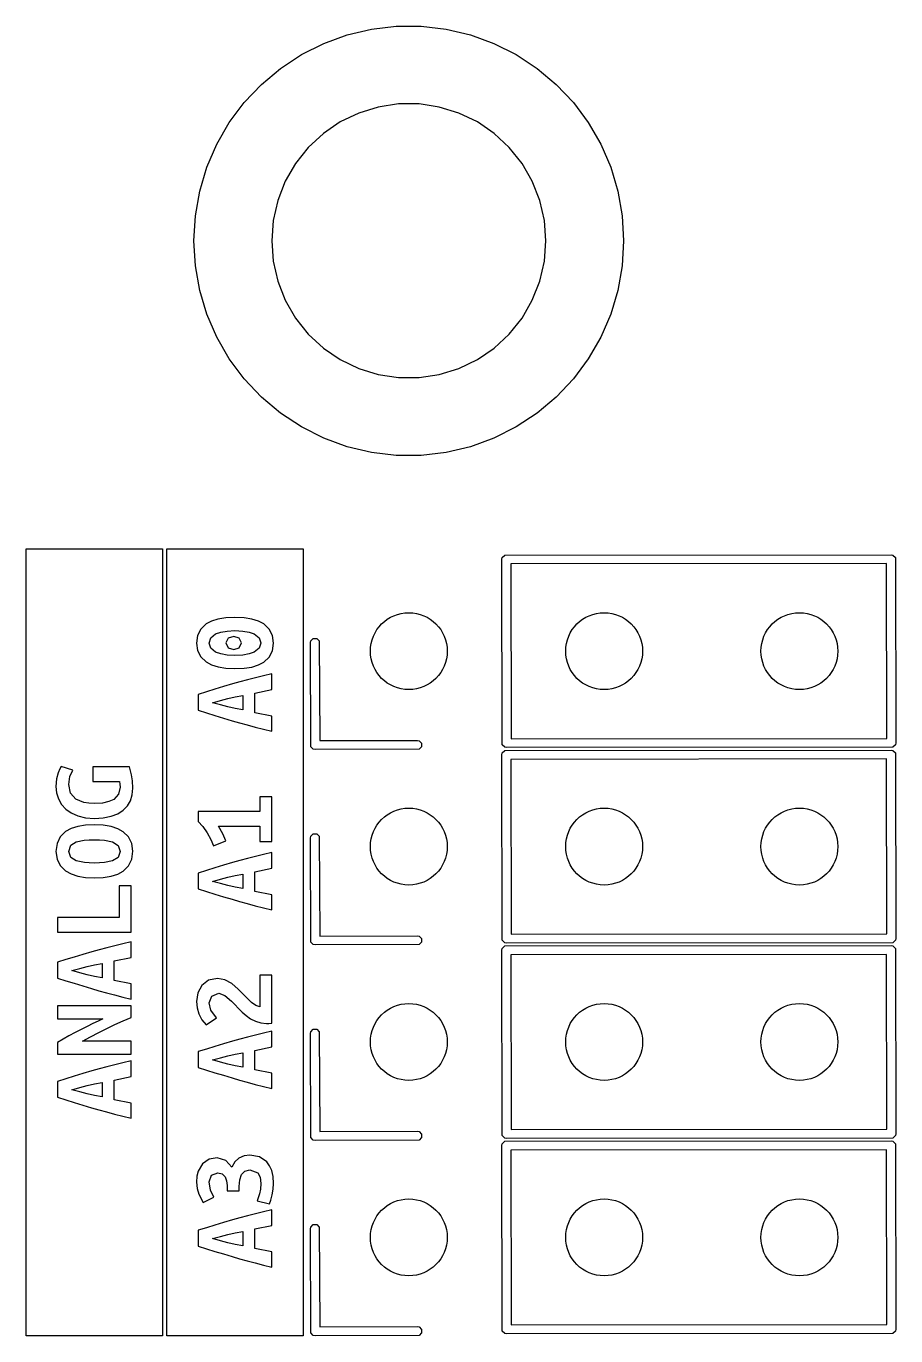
# Model space of a CAD drawing. Extents: x 48.4 to 111.7, y -108.5 to -45.7.
# Drawn here: x 100.43 to 111.74, y -63.76 to -46.74 of the extents above; entities that cross this region are included whole.
import ezdxf

# ---------------------------------------------------------------- set-up
doc = ezdxf.new("R2010")
doc.units = 0
doc.layers.add('BLACK', color=7, linetype='CONTINUOUS')

msp = doc.modelspace()

# ---------------------------------------------------------------- linework, layer by layer
at = {"layer": 'BLACK', "linetype": 'CONTINUOUS'}
for p, q in [((104.608672, -46.853377), (104.924827, -46.778447)), ((104.924827, -46.778447), (105.247543, -46.740727)), ((105.247543, -46.740727), (105.572457, -46.740727)), ((105.572457, -46.740727), (105.895173, -46.778447)), ((105.895173, -46.778447), (106.211328, -46.853377)), ((104.013, -47.110325), (104.303353, -46.964504)), ((104.303353, -46.964504), (104.608672, -46.853377)), ((106.211328, -46.853377), (106.516647, -46.964504)), ((106.516647, -46.964504), (106.807, -47.110325)), ((103.741539, -47.288868), (104.013, -47.110325)), ((106.807, -47.110325), (107.078461, -47.288868)), ((103.492641, -47.497718), (103.741539, -47.288868)), ((107.078461, -47.288868), (107.327359, -47.497718)), ((103.269672, -47.734051), (103.492641, -47.497718)), ((107.327359, -47.497718), (107.550328, -47.734051)), ((103.075647, -47.994672), (103.269672, -47.734051)), ((105.013248, -47.791717), (104.758602, -47.870265)), ((105.276757, -47.752), (105.013248, -47.791717)), ((105.543243, -47.752), (105.276757, -47.752)), ((105.806752, -47.791717), (105.543243, -47.752)), ((106.061398, -47.870265), (105.806752, -47.791717)), ((107.550328, -47.734051), (107.744353, -47.994672)), ((102.91319, -48.276055), (103.075647, -47.994672)), ((104.518507, -47.985889), (104.298326, -48.136005)), ((104.758602, -47.870265), (104.518507, -47.985889)), ((106.301493, -47.985889), (106.061398, -47.870265)), ((106.521674, -48.136005), (106.301493, -47.985889)), ((107.744353, -47.994672), (107.90681, -48.276055)), ((104.298326, -48.136005), (104.102979, -48.317262)), ((106.717021, -48.317262), (106.521674, -48.136005)), ((102.784499, -48.574396), (102.91319, -48.276055)), ((104.102979, -48.317262), (103.936828, -48.525608)), ((106.883172, -48.525608), (106.717021, -48.317262)), ((107.90681, -48.276055), (108.035501, -48.574396)), ((102.691313, -48.885659), (102.784499, -48.574396)), ((103.936828, -48.525608), (103.803585, -48.756391)), ((107.016415, -48.756391), (106.883172, -48.525608)), ((108.035501, -48.574396), (108.128687, -48.885659)), ((103.803585, -48.756391), (103.706227, -49.004456)), ((107.113773, -49.004456), (107.016415, -48.756391)), ((102.634892, -49.205636), (102.691313, -48.885659)), ((103.706227, -49.004456), (103.646928, -49.26426)), ((107.173072, -49.26426), (107.113773, -49.004456)), ((108.128687, -48.885659), (108.185108, -49.205636)), ((102.616, -49.53), (102.634892, -49.205636)), ((103.646928, -49.26426), (103.627014, -49.53)), ((107.192986, -49.53), (107.173072, -49.26426)), ((108.185108, -49.205636), (108.204, -49.53)), ((102.634892, -49.854364), (102.616, -49.53)), ((103.627014, -49.53), (103.646928, -49.79574)), ((107.173072, -49.79574), (107.192986, -49.53)), ((108.204, -49.53), (108.185108, -49.854364)), ((102.691313, -50.174341), (102.634892, -49.854364)), ((103.646928, -49.79574), (103.706227, -50.055544)), ((107.113773, -50.055544), (107.173072, -49.79574)), ((108.185108, -49.854364), (108.128687, -50.174341)), ((102.784499, -50.485604), (102.691313, -50.174341)), ((103.706227, -50.055544), (103.803585, -50.303609)), ((107.016415, -50.303609), (107.113773, -50.055544)), ((108.128687, -50.174341), (108.035501, -50.485604)), ((103.803585, -50.303609), (103.936828, -50.534392)), ((106.883172, -50.534392), (107.016415, -50.303609)), ((102.91319, -50.783945), (102.784499, -50.485604)), ((103.936828, -50.534392), (104.102979, -50.742738)), ((106.717021, -50.742738), (106.883172, -50.534392)), ((108.035501, -50.485604), (107.90681, -50.783945)), ((103.075647, -51.065328), (102.91319, -50.783945)), ((104.102979, -50.742738), (104.298326, -50.923995)), ((106.521674, -50.923995), (106.717021, -50.742738)), ((107.90681, -50.783945), (107.744353, -51.065328)), ((103.269672, -51.325949), (103.075647, -51.065328)), ((104.298326, -50.923995), (104.518507, -51.074111)), ((106.301493, -51.074111), (106.521674, -50.923995)), ((107.744353, -51.065328), (107.550328, -51.325949)), ((104.518507, -51.074111), (104.758602, -51.189735)), ((104.758602, -51.189735), (105.013248, -51.268283)), ((105.806752, -51.268283), (106.061398, -51.189735)), ((106.061398, -51.189735), (106.301493, -51.074111)), ((103.492641, -51.562282), (103.269672, -51.325949)), ((105.013248, -51.268283), (105.276757, -51.308)), ((105.276757, -51.308), (105.543243, -51.308)), ((105.543243, -51.308), (105.806752, -51.268283)), ((107.550328, -51.325949), (107.327359, -51.562282)), ((103.741539, -51.771132), (103.492641, -51.562282)), ((107.327359, -51.562282), (107.078461, -51.771132)), ((104.013, -51.949675), (103.741539, -51.771132)), ((107.078461, -51.771132), (106.807, -51.949675)), ((104.303353, -52.095496), (104.013, -51.949675)), ((106.807, -51.949675), (106.516647, -52.095496)), ((104.608672, -52.206623), (104.303353, -52.095496)), ((104.924827, -52.281553), (104.608672, -52.206623)), ((106.211328, -52.206623), (105.895173, -52.281553)), ((106.516647, -52.095496), (106.211328, -52.206623)), ((105.247543, -52.319273), (104.924827, -52.281553)), ((105.572457, -52.319273), (105.247543, -52.319273)), ((105.895173, -52.281553), (105.572457, -52.319273)), ((100.433603, -53.922594), (100.433603, -53.535597)), ((100.433603, -53.535597), (102.207597, -53.535597)), ((102.207597, -53.535597), (102.207597, -53.922594)), ((102.262403, -53.922594), (102.262403, -53.535597)), ((102.262403, -53.535597), (104.036397, -53.535597)), ((104.036397, -53.535597), (104.036397, -53.922594)), ((106.624567, -53.647239), (106.657039, -53.614767)), ((106.657039, -53.614767), (111.6838, -53.6102)), ((111.6838, -53.6102), (111.706761, -53.614767)), ((111.706761, -53.614767), (111.739233, -53.647239)), ((106.62, -53.6702), (106.624567, -53.647239)), ((106.624567, -56.080761), (106.62, -53.6702)), ((111.623905, -53.725708), (106.73559, -53.730149)), ((106.73559, -53.730149), (106.739894, -56.002291)), ((111.628209, -55.99785), (111.623905, -53.725708)), ((111.739233, -53.647239), (111.7438, -56.0578)), ((100.433603, -63.374606), (100.433603, -53.922594)), ((102.207597, -53.922594), (102.207597, -56.646278)), ((102.262403, -63.374606), (102.262403, -53.922594)), ((104.036397, -53.922594), (104.036397, -54.758507)), ((102.927844, -54.446975), (102.842076, -54.473581)), ((103.02977, -54.431011), (102.927844, -54.446975)), ((103.147852, -54.42569), (103.02977, -54.431011)), ((103.26666, -54.431011), (103.147852, -54.42569)), ((103.369214, -54.446975), (103.26666, -54.431011)), ((103.455515, -54.473581), (103.369214, -54.446975)), ((102.704096, -54.576189), (102.663074, -54.658748)), ((102.772465, -54.510829), (102.704096, -54.576189)), ((102.842076, -54.473581), (102.772465, -54.510829)), ((102.833417, -54.689041), (102.897852, -54.638538)), ((102.897852, -54.638538), (102.963813, -54.615748)), ((102.963813, -54.615748), (103.047147, -54.602074)), ((103.047147, -54.602074), (103.147852, -54.597516)), ((103.147852, -54.597516), (103.249417, -54.602074)), ((103.249417, -54.602074), (103.333267, -54.615748)), ((103.333267, -54.615748), (103.3994, -54.638538)), ((103.3994, -54.638538), (103.463835, -54.689041)), ((103.525561, -54.510829), (103.455515, -54.473581)), ((103.59436, -54.576189), (103.525561, -54.510829)), ((103.63564, -54.658748), (103.59436, -54.576189)), ((102.663074, -54.658748), (102.6494, -54.758507)), ((102.6494, -54.758507), (102.66316, -54.856718)), ((102.811939, -54.758507), (102.833417, -54.689041)), ((102.833417, -54.827006), (102.811939, -54.758507)), ((103.059617, -54.695814), (103.028657, -54.756959)), ((103.028657, -54.756959), (103.059617, -54.820427)), ((103.132372, -54.67182), (103.059617, -54.695814)), ((103.204354, -54.695814), (103.132372, -54.67182)), ((103.234539, -54.756959), (103.204354, -54.695814)), ((103.204354, -54.820427), (103.234539, -54.756959)), ((103.463835, -54.689041), (103.484835, -54.756959)), ((103.485313, -54.758507), (103.463835, -54.827006)), ((103.484835, -54.756959), (103.485313, -54.758507)), ((103.6494, -54.758507), (103.63564, -54.658748)), ((103.63564, -54.858266), (103.6494, -54.758507)), ((104.036397, -54.758507), (104.036397, -55.36377)), ((104.1308, -54.7532), (104.135367, -54.730239)), ((104.135367, -56.106161), (104.1308, -54.7532)), ((104.135367, -54.730239), (104.167839, -54.697767)), ((104.167839, -54.697767), (104.213761, -54.697767)), ((104.213761, -54.697767), (104.246233, -54.730239)), ((104.246233, -54.730239), (104.250611, -56.027487)), ((102.66316, -54.856718), (102.70444, -54.938762)), ((102.70444, -54.938762), (102.773239, -55.004637)), ((102.897852, -54.877702), (102.833417, -54.827006)), ((102.963813, -54.900922), (102.897852, -54.877702)), ((103.047147, -54.914854), (102.963813, -54.900922)), ((103.147852, -54.919498), (103.047147, -54.914854)), ((103.059617, -54.820427), (103.132372, -54.843646)), ((103.132372, -54.843646), (103.204354, -54.820427)), ((103.249417, -54.914854), (103.147852, -54.919498)), ((103.333267, -54.900922), (103.249417, -54.914854)), ((103.3994, -54.877702), (103.333267, -54.900922)), ((103.463835, -54.827006), (103.3994, -54.877702)), ((103.525561, -55.006185), (103.59436, -54.940826)), ((103.59436, -54.940826), (103.63564, -54.858266)), ((102.773239, -55.004637), (102.843092, -55.042563)), ((102.843092, -55.042563), (102.928812, -55.069653)), ((102.928812, -55.069653), (103.030398, -55.085907)), ((103.030398, -55.085907), (103.147852, -55.091324)), ((103.147852, -55.091324), (103.26666, -55.086003)), ((103.26666, -55.086003), (103.369214, -55.07004)), ((103.369214, -55.07004), (103.455515, -55.043434)), ((103.455515, -55.043434), (103.525561, -55.006185)), ((103.117666, -55.290241), (103.001229, -55.323958)), ((103.213672, -55.263461), (103.117666, -55.290241)), ((103.312837, -55.23699), (103.213672, -55.263461)), ((103.415159, -55.210829), (103.312837, -55.23699)), ((103.520638, -55.184978), (103.415159, -55.210829)), ((103.629276, -55.159436), (103.520638, -55.184978)), ((103.629276, -55.36377), (103.629276, -55.159436)), ((102.777931, -55.391682), (102.671072, -55.42569)), ((102.671072, -55.42569), (102.671072, -55.63312)), ((102.887984, -55.357772), (102.777931, -55.391682)), ((103.001229, -55.323958), (102.887984, -55.357772)), ((102.959772, -55.505411), (103.055747, -55.480643)), ((103.055747, -55.480643), (103.150948, -55.459746)), ((103.150948, -55.459746), (103.250019, -55.44117)), ((103.250019, -55.44117), (103.250019, -55.628476)), ((103.407914, -55.408662), (103.629276, -55.36377)), ((103.407914, -55.66408), (103.407914, -55.408662)), ((104.036397, -55.36377), (104.036397, -56.756959)), ((102.671072, -55.63312), (102.777061, -55.665918)), ((102.85683, -55.534049), (102.959772, -55.505411)), ((102.959772, -55.562687), (102.85683, -55.534049)), ((103.055747, -55.587454), (102.959772, -55.562687)), ((103.150948, -55.609126), (103.055747, -55.587454)), ((103.250019, -55.628476), (103.150948, -55.609126)), ((102.777061, -55.665918), (102.886049, -55.699297)), ((102.886049, -55.699297), (102.998036, -55.733256)), ((102.998036, -55.733256), (103.113022, -55.767795)), ((103.113022, -55.767795), (103.208224, -55.795597)), ((103.208224, -55.795597), (103.30745, -55.823275)), ((103.30745, -55.823275), (103.4107, -55.850829)), ((103.629276, -55.707424), (103.407914, -55.66408)), ((103.629276, -55.905566), (103.629276, -55.707424)), ((103.4107, -55.850829), (103.517976, -55.878259)), ((103.517976, -55.878259), (103.629276, -55.905566)), ((106.739894, -56.002291), (111.628209, -55.99785)), ((104.167839, -56.138633), (104.135367, -56.106161)), ((104.1908, -56.1432), (104.167839, -56.138633)), ((105.543761, -56.138633), (104.1908, -56.1432)), ((104.250611, -56.027487), (105.5208, -56.0232)), ((105.5208, -56.0232), (105.543761, -56.027767)), ((105.543761, -56.027767), (105.576233, -56.060239)), ((105.576233, -56.106161), (105.543761, -56.138633)), ((105.576233, -56.060239), (105.576233, -56.106161)), ((106.657039, -56.113233), (106.624567, -56.080761)), ((106.624567, -56.187239), (106.657039, -56.154767)), ((106.68, -56.1178), (106.657039, -56.113233)), ((106.657039, -56.154767), (111.6838, -56.1502)), ((111.706761, -56.113233), (106.68, -56.1178)), ((111.6838, -56.1502), (111.706761, -56.154767)), ((111.739233, -56.080761), (111.706761, -56.113233)), ((111.706761, -56.154767), (111.739233, -56.187239)), ((111.7438, -56.0578), (111.739233, -56.080761)), ((106.62, -56.2102), (106.624567, -56.187239)), ((106.624567, -58.620761), (106.62, -56.2102)), ((111.623905, -56.265708), (106.73559, -56.270149)), ((106.73559, -56.270149), (106.739894, -58.542291)), ((111.628209, -58.53785), (111.623905, -56.265708)), ((111.739233, -56.187239), (111.7438, -58.5978)), ((100.848464, -56.446588), (100.829114, -56.523213)), ((100.871684, -56.393182), (100.848464, -56.446588)), ((100.890259, -56.361448), (100.871684, -56.393182)), ((101.041962, -56.410984), (100.890259, -56.361448)), ((100.986235, -56.596742), (101.003263, -56.494575)), ((101.003263, -56.494575), (101.041962, -56.410984)), ((101.777256, -56.366092), (101.298928, -56.366092)), ((101.298928, -56.366092), (101.298928, -56.556495)), ((101.80512, -56.472129), (101.777256, -56.366092)), ((101.81673, -56.551657), (101.80512, -56.472129)), ((100.829114, -56.523213), (100.8206, -56.623058)), ((100.8206, -56.623058), (100.828533, -56.707037)), ((101.011002, -56.711293), (100.986235, -56.596742)), ((101.298928, -56.556495), (101.648773, -56.556495)), ((101.654965, -56.630798), (101.634648, -56.72329)), ((101.648773, -56.556495), (101.653417, -56.593646)), ((101.653417, -56.593646), (101.654965, -56.630798)), ((101.812667, -56.731611), (101.8206, -56.646278)), ((101.8206, -56.646278), (101.81673, -56.551657)), ((102.207597, -56.646278), (102.207597, -57.465163)), ((100.828533, -56.707037), (100.852334, -56.785597)), ((100.852334, -56.785597), (100.892001, -56.856417)), ((101.079888, -56.787919), (101.011002, -56.711293)), ((101.185151, -56.831263), (101.079888, -56.787919)), ((101.249586, -56.841131), (101.185151, -56.831263)), ((101.3206, -56.84442), (101.249586, -56.841131)), ((101.425089, -56.8384), (101.3206, -56.84442)), ((101.509454, -56.820341), (101.425089, -56.8384)), ((101.573696, -56.790241), (101.509454, -56.820341)), ((101.634648, -56.72329), (101.573696, -56.790241)), ((101.749393, -56.8748), (101.788866, -56.808043)), ((101.788866, -56.808043), (101.812667, -56.731611)), ((103.471381, -56.756959), (103.471381, -56.947362)), ((103.629276, -56.756959), (103.471381, -56.756959)), ((103.629276, -57.339002), (103.629276, -56.756959)), ((104.036397, -56.756959), (104.036397, -57.685752)), ((100.892001, -56.856417), (100.947535, -56.917176)), ((100.947535, -56.917176), (101.018549, -56.967098)), ((101.018549, -56.967098), (101.104656, -57.005411)), ((101.104656, -57.005411), (101.205468, -57.029792)), ((101.436893, -57.030953), (101.538092, -57.010055)), ((101.538092, -57.010055), (101.624006, -56.976386)), ((101.624006, -56.976386), (101.694439, -56.931108)), ((101.694439, -56.931108), (101.749393, -56.8748)), ((103.471381, -56.947362), (102.671072, -56.947362)), ((102.671072, -56.947362), (102.671072, -57.077393)), ((101.017436, -57.171143), (100.946761, -57.209746)), ((101.103301, -57.143569), (101.017436, -57.171143)), ((101.204356, -57.127025), (101.103301, -57.143569)), ((101.3206, -57.12151), (101.204356, -57.127025)), ((101.205468, -57.029792), (101.3206, -57.037919)), ((101.3206, -57.037919), (101.436893, -57.030953)), ((101.436844, -57.127122), (101.3206, -57.12151)), ((101.537899, -57.143956), (101.436844, -57.127122)), ((101.623764, -57.172013), (101.537899, -57.143956)), ((101.694439, -57.211293), (101.623764, -57.172013)), ((102.671072, -57.077393), (102.731443, -57.143956)), ((102.731443, -57.143956), (102.787171, -57.225999)), ((102.990731, -57.236835), (102.935778, -57.137764)), ((102.935778, -57.137764), (103.471381, -57.137764)), ((103.471381, -57.137764), (103.471381, -57.339002)), ((100.834618, -57.363168), (100.8206, -57.466711)), ((100.876672, -57.277513), (100.834618, -57.363168)), ((100.946761, -57.209746), (100.876672, -57.277513)), ((101.01255, -57.387764), (101.083758, -57.342098)), ((101.083758, -57.342098), (101.189795, -57.320427)), ((101.189795, -57.320427), (101.253069, -57.316363)), ((101.253069, -57.316363), (101.3206, -57.315009)), ((101.3206, -57.315009), (101.387937, -57.316363)), ((101.387937, -57.316363), (101.450631, -57.320427)), ((101.450631, -57.320427), (101.556668, -57.342098)), ((101.556668, -57.342098), (101.62865, -57.388538)), ((101.764528, -57.279405), (101.694439, -57.211293)), ((101.806582, -57.364028), (101.764528, -57.279405)), ((101.8206, -57.465163), (101.806582, -57.364028)), ((102.787171, -57.225999), (102.835159, -57.312687)), ((102.835159, -57.312687), (102.870762, -57.393182)), ((102.870762, -57.393182), (103.028657, -57.331263)), ((103.028657, -57.331263), (102.990731, -57.236835)), ((103.471381, -57.339002), (103.629276, -57.339002)), ((104.1308, -57.2932), (104.135367, -57.270239)), ((104.135367, -58.646161), (104.1308, -57.2932)), ((104.135367, -57.270239), (104.167839, -57.237767)), ((104.167839, -57.237767), (104.213761, -57.237767)), ((104.213761, -57.237767), (104.246233, -57.270239)), ((104.246233, -57.270239), (104.250611, -58.567487)), ((100.8206, -57.466711), (100.834618, -57.567159)), ((100.986235, -57.466711), (101.01255, -57.387764)), ((101.01255, -57.545659), (100.986235, -57.466711)), ((101.62865, -57.388538), (101.654965, -57.466711)), ((101.654965, -57.466711), (101.62865, -57.545659)), ((101.806582, -57.568793), (101.8206, -57.465163)), ((102.207597, -57.465163), (102.207597, -57.915628)), ((103.415159, -57.532811), (103.312837, -57.558972)), ((103.520638, -57.506959), (103.415159, -57.532811)), ((103.629276, -57.481417), (103.520638, -57.506959)), ((103.629276, -57.685752), (103.629276, -57.481417)), ((100.834618, -57.567159), (100.876672, -57.651782)), ((100.876672, -57.651782), (100.946761, -57.720581)), ((101.084532, -57.591324), (101.01255, -57.545659)), ((101.190569, -57.612996), (101.084532, -57.591324)), ((101.253263, -57.61706), (101.190569, -57.612996)), ((101.3206, -57.618414), (101.253263, -57.61706)), ((101.388131, -57.61706), (101.3206, -57.618414)), ((101.451405, -57.612996), (101.388131, -57.61706)), ((101.557442, -57.591324), (101.451405, -57.612996)), ((101.62865, -57.545659), (101.557442, -57.591324)), ((101.694439, -57.722903), (101.764528, -57.654706)), ((101.764528, -57.654706), (101.806582, -57.568793)), ((102.887984, -57.679753), (102.777931, -57.713664)), ((103.001229, -57.645939), (102.887984, -57.679753)), ((103.117666, -57.612222), (103.001229, -57.645939)), ((103.213672, -57.585442), (103.117666, -57.612222)), ((103.312837, -57.558972), (103.213672, -57.585442)), ((103.407914, -57.730643), (103.629276, -57.685752)), ((104.036397, -57.685752), (104.036397, -59.074297)), ((100.946761, -57.720581), (101.017436, -57.760539)), ((101.017436, -57.760539), (101.103301, -57.78908)), ((101.103301, -57.78908), (101.204356, -57.806204)), ((101.204356, -57.806204), (101.3206, -57.811913)), ((101.3206, -57.811913), (101.436844, -57.80635)), ((101.436844, -57.80635), (101.537899, -57.78966)), ((101.537899, -57.78966), (101.623764, -57.761845)), ((101.623764, -57.761845), (101.694439, -57.722903)), ((102.777931, -57.713664), (102.671072, -57.747671)), ((102.671072, -57.747671), (102.671072, -57.955102)), ((102.85683, -57.85603), (102.959772, -57.827393)), ((102.959772, -57.884668), (102.85683, -57.85603)), ((102.959772, -57.827393), (103.055747, -57.802625)), ((103.055747, -57.802625), (103.150948, -57.781727)), ((103.150948, -57.781727), (103.250019, -57.763151)), ((103.250019, -57.763151), (103.250019, -57.950458)), ((103.407914, -57.986061), (103.407914, -57.730643)), ((101.642581, -57.915628), (101.642581, -58.325845)), ((101.800476, -57.915628), (101.642581, -57.915628)), ((101.800476, -58.517795), (101.800476, -57.915628)), ((102.207597, -57.915628), (102.207597, -58.845968)), ((102.671072, -57.955102), (102.777061, -57.9879)), ((102.777061, -57.9879), (102.886049, -58.021278)), ((102.886049, -58.021278), (102.998036, -58.055237)), ((103.055747, -57.909436), (102.959772, -57.884668)), ((103.150948, -57.931108), (103.055747, -57.909436)), ((103.250019, -57.950458), (103.150948, -57.931108)), ((103.629276, -58.029405), (103.407914, -57.986061)), ((103.629276, -58.227547), (103.629276, -58.029405)), ((102.998036, -58.055237), (103.113022, -58.089776)), ((103.113022, -58.089776), (103.208224, -58.117578)), ((103.208224, -58.117578), (103.30745, -58.145256)), ((103.30745, -58.145256), (103.4107, -58.172811)), ((103.4107, -58.172811), (103.517976, -58.200241)), ((103.517976, -58.200241), (103.629276, -58.227547)), ((101.642581, -58.325845), (100.842272, -58.325845)), ((100.842272, -58.325845), (100.842272, -58.517795)), ((100.842272, -58.517795), (101.800476, -58.517795)), ((106.739894, -58.542291), (111.628209, -58.53785)), ((101.484037, -58.719188), (101.384872, -58.745659)), ((101.586359, -58.693027), (101.484037, -58.719188)), ((101.691838, -58.667176), (101.586359, -58.693027)), ((101.800476, -58.641634), (101.691838, -58.667176)), ((101.800476, -58.845968), (101.800476, -58.641634)), ((104.167839, -58.678633), (104.135367, -58.646161)), ((104.1908, -58.6832), (104.167839, -58.678633)), ((105.543761, -58.678633), (104.1908, -58.6832)), ((104.250611, -58.567487), (105.5208, -58.5632)), ((105.5208, -58.5632), (105.543761, -58.567767)), ((105.543761, -58.567767), (105.576233, -58.600239)), ((105.576233, -58.646161), (105.543761, -58.678633)), ((105.576233, -58.600239), (105.576233, -58.646161)), ((106.62, -58.7502), (106.624567, -58.727239)), ((106.657039, -58.653233), (106.624567, -58.620761)), ((106.624567, -58.727239), (106.657039, -58.694767)), ((106.68, -58.6578), (106.657039, -58.653233)), ((106.657039, -58.694767), (111.6838, -58.6902)), ((111.706761, -58.653233), (106.68, -58.6578)), ((111.6838, -58.6902), (111.706761, -58.694767)), ((111.739233, -58.620761), (111.706761, -58.653233)), ((111.706761, -58.694767), (111.739233, -58.727239)), ((111.7438, -58.5978), (111.739233, -58.620761)), ((111.739233, -58.727239), (111.7438, -61.1378)), ((100.949131, -58.873881), (100.842272, -58.907888)), ((101.059184, -58.83997), (100.949131, -58.873881)), ((101.172429, -58.806156), (101.059184, -58.83997)), ((101.288866, -58.772439), (101.172429, -58.806156)), ((101.384872, -58.745659), (101.288866, -58.772439)), ((101.579114, -58.89086), (101.800476, -58.845968)), ((101.579114, -59.146278), (101.579114, -58.89086)), ((102.207597, -58.845968), (102.207597, -59.626154)), ((106.624567, -61.160761), (106.62, -58.7502)), ((111.623905, -58.805708), (106.73559, -58.810149)), ((106.73559, -58.810149), (106.739894, -61.082291)), ((111.628209, -61.07785), (111.623905, -58.805708)), ((100.842272, -58.907888), (100.842272, -59.115318)), ((101.02803, -59.016247), (101.130972, -58.987609)), ((101.130972, -59.044885), (101.02803, -59.016247)), ((101.130972, -58.987609), (101.226947, -58.962841)), ((101.226947, -59.069653), (101.130972, -59.044885)), ((101.226947, -58.962841), (101.322148, -58.941944)), ((101.322148, -58.941944), (101.421219, -58.923368)), ((101.421219, -58.923368), (101.421219, -59.110674)), ((100.842272, -59.115318), (100.948261, -59.148116)), ((100.948261, -59.148116), (101.057249, -59.181495)), ((101.057249, -59.181495), (101.169236, -59.215454)), ((101.169236, -59.215454), (101.284222, -59.249993)), ((101.322148, -59.091324), (101.226947, -59.069653)), ((101.421219, -59.110674), (101.322148, -59.091324)), ((101.800476, -59.189622), (101.579114, -59.146278)), ((101.800476, -59.387764), (101.800476, -59.189622)), ((102.717511, -59.208972), (102.666428, -59.304947)), ((102.803425, -59.142408), (102.717511, -59.208972)), ((102.923394, -59.11764), (102.803425, -59.142408)), ((103.018595, -59.136216), (102.923394, -59.11764)), ((103.107604, -59.185752), (103.018595, -59.136216)), ((103.191196, -59.255411), (103.107604, -59.185752)), ((103.471381, -59.074297), (103.471381, -59.486061)), ((103.629276, -59.074297), (103.471381, -59.074297)), ((103.629276, -59.699684), (103.629276, -59.074297)), ((104.036397, -59.074297), (104.036397, -60.007733)), ((101.284222, -59.249993), (101.379424, -59.277795)), ((101.379424, -59.277795), (101.47865, -59.305473)), ((101.47865, -59.305473), (101.5819, -59.333027)), ((101.5819, -59.333027), (101.689176, -59.360458)), ((101.689176, -59.360458), (101.800476, -59.387764)), ((102.666428, -59.304947), (102.6494, -59.41795)), ((102.815035, -59.436526), (102.846768, -59.346742)), ((102.846768, -59.346742), (102.937326, -59.311139)), ((102.937326, -59.311139), (103.019369, -59.339776)), ((103.019369, -59.339776), (103.10296, -59.412532)), ((103.268595, -59.334359), (103.191196, -59.255411)), ((103.312713, -59.380798), (103.268595, -59.334359)), ((103.365344, -59.430334), (103.312713, -59.380798)), ((101.800476, -59.472903), (100.842272, -59.472903)), ((100.842272, -59.472903), (100.842272, -59.64473)), ((101.800476, -59.626154), (101.800476, -59.472903)), ((102.6494, -59.41795), (102.65714, -59.498639)), ((102.65714, -59.498639), (102.68036, -59.579715)), ((102.836707, -59.530953), (102.815035, -59.436526)), ((102.909462, -59.628476), (102.836707, -59.530953)), ((103.10296, -59.412532), (103.147272, -59.458198)), ((103.147272, -59.458198), (103.193518, -59.506959)), ((103.193518, -59.506959), (103.242666, -59.555721)), ((103.242666, -59.555721), (103.295685, -59.601386)), ((103.420298, -59.469807), (103.365344, -59.430334)), ((103.471381, -59.486061), (103.420298, -59.469807)), ((100.842272, -59.64473), (101.432055, -59.64473)), ((101.22656, -59.740705), (101.148773, -59.780179)), ((101.302024, -59.704328), (101.22656, -59.740705)), ((101.371684, -59.672013), (101.302024, -59.704328)), ((101.432055, -59.64473), (101.371684, -59.672013)), ((101.482365, -59.767795), (101.58823, -59.718001)), ((101.58823, -59.718001), (101.694267, -59.670788)), ((101.694267, -59.670788), (101.800476, -59.626154)), ((102.207597, -59.626154), (102.207597, -60.393956)), ((102.68036, -59.579715), (102.719833, -59.656146)), ((102.719833, -59.656146), (102.776335, -59.722903)), ((102.776335, -59.722903), (102.909462, -59.628476)), ((103.295685, -59.601386), (103.353154, -59.641634)), ((103.353154, -59.641634), (103.415654, -59.674142)), ((103.415654, -59.674142), (103.483765, -59.69562)), ((103.483765, -59.69562), (103.558069, -59.70278)), ((103.558069, -59.70278), (103.590576, -59.703554)), ((103.590576, -59.703554), (103.629276, -59.699684)), ((100.913286, -59.907888), (100.842272, -59.951232)), ((100.990105, -59.864544), (100.913286, -59.907888)), ((101.069633, -59.821781), (100.990105, -59.864544)), ((101.148773, -59.780179), (101.069633, -59.821781)), ((101.164253, -59.932656), (101.270462, -59.875122)), ((101.270462, -59.875122), (101.3765, -59.820169)), ((101.3765, -59.820169), (101.482365, -59.767795)), ((103.213672, -59.907424), (103.117666, -59.934204)), ((103.312837, -59.880953), (103.213672, -59.907424)), ((103.415159, -59.854792), (103.312837, -59.880953)), ((103.520638, -59.828941), (103.415159, -59.854792)), ((103.629276, -59.803399), (103.520638, -59.828941)), ((103.629276, -60.007733), (103.629276, -59.803399)), ((104.1308, -59.8332), (104.135367, -59.810239)), ((104.135367, -61.186161), (104.1308, -59.8332)), ((104.135367, -59.810239), (104.167839, -59.777767)), ((104.167839, -59.777767), (104.213761, -59.777767)), ((104.213761, -59.777767), (104.246233, -59.810239)), ((104.246233, -59.810239), (104.250611, -61.107487)), ((100.842272, -59.951232), (100.842272, -60.104482)), ((101.800476, -59.932656), (101.164253, -59.932656)), ((101.800476, -60.104482), (101.800476, -59.932656)), ((102.777931, -60.035645), (102.671072, -60.069653)), ((102.671072, -60.069653), (102.671072, -60.277083)), ((102.887984, -60.001735), (102.777931, -60.035645)), ((103.001229, -59.967921), (102.887984, -60.001735)), ((103.117666, -59.934204), (103.001229, -59.967921)), ((103.150948, -60.103708), (103.250019, -60.085133)), ((103.250019, -60.085133), (103.250019, -60.272439)), ((103.407914, -60.052625), (103.629276, -60.007733)), ((103.407914, -60.308043), (103.407914, -60.052625)), ((104.036397, -60.007733), (104.036397, -61.781727)), ((100.842272, -60.104482), (101.800476, -60.104482)), ((101.586359, -60.241015), (101.484037, -60.267176)), ((101.691838, -60.215163), (101.586359, -60.241015)), ((101.800476, -60.189622), (101.691838, -60.215163)), ((101.800476, -60.393956), (101.800476, -60.189622)), ((102.85683, -60.178012), (102.959772, -60.149374)), ((102.959772, -60.20665), (102.85683, -60.178012)), ((102.959772, -60.149374), (103.055747, -60.124606)), ((103.055747, -60.231417), (102.959772, -60.20665)), ((103.055747, -60.124606), (103.150948, -60.103708)), ((103.150948, -60.253089), (103.055747, -60.231417)), ((103.250019, -60.272439), (103.150948, -60.253089)), ((100.949131, -60.421868), (100.842272, -60.455876)), ((101.059184, -60.387958), (100.949131, -60.421868)), ((101.172429, -60.354144), (101.059184, -60.387958)), ((101.288866, -60.320427), (101.172429, -60.354144)), ((101.384872, -60.293646), (101.288866, -60.320427)), ((101.484037, -60.267176), (101.384872, -60.293646)), ((101.579114, -60.438848), (101.800476, -60.393956)), ((102.207597, -60.393956), (102.207597, -63.374606)), ((102.671072, -60.277083), (102.777061, -60.309881)), ((102.777061, -60.309881), (102.886049, -60.343259)), ((102.886049, -60.343259), (102.998036, -60.377218)), ((102.998036, -60.377218), (103.113022, -60.411758)), ((103.113022, -60.411758), (103.208224, -60.43956)), ((103.629276, -60.351386), (103.407914, -60.308043)), ((103.629276, -60.549529), (103.629276, -60.351386)), ((100.842272, -60.455876), (100.842272, -60.663306)), ((101.02803, -60.564235), (101.130972, -60.535597)), ((101.130972, -60.592872), (101.02803, -60.564235)), ((101.130972, -60.535597), (101.226947, -60.510829)), ((101.226947, -60.61764), (101.130972, -60.592872)), ((101.226947, -60.510829), (101.322148, -60.489931)), ((101.322148, -60.489931), (101.421219, -60.471355)), ((101.421219, -60.471355), (101.421219, -60.658662)), ((101.579114, -60.694266), (101.579114, -60.438848)), ((103.208224, -60.43956), (103.30745, -60.467238)), ((103.30745, -60.467238), (103.4107, -60.494792)), ((103.4107, -60.494792), (103.517976, -60.522222)), ((103.517976, -60.522222), (103.629276, -60.549529)), ((100.842272, -60.663306), (100.948261, -60.696104)), ((100.948261, -60.696104), (101.057249, -60.729482)), ((101.057249, -60.729482), (101.169236, -60.763441)), ((101.169236, -60.763441), (101.284222, -60.797981)), ((101.322148, -60.639312), (101.226947, -60.61764)), ((101.421219, -60.658662), (101.322148, -60.639312)), ((101.800476, -60.737609), (101.579114, -60.694266)), ((101.800476, -60.935752), (101.800476, -60.737609)), ((101.284222, -60.797981), (101.379424, -60.825783)), ((101.379424, -60.825783), (101.47865, -60.853461)), ((101.47865, -60.853461), (101.5819, -60.881015)), ((101.5819, -60.881015), (101.689176, -60.908445)), ((101.689176, -60.908445), (101.800476, -60.935752)), ((104.250611, -61.107487), (105.5208, -61.1032)), ((105.5208, -61.1032), (105.543761, -61.107767)), ((105.543761, -61.107767), (105.576233, -61.140239)), ((106.739894, -61.082291), (111.628209, -61.07785)), ((104.167839, -61.218633), (104.135367, -61.186161)), ((104.1908, -61.2232), (104.167839, -61.218633)), ((105.543761, -61.218633), (104.1908, -61.2232)), ((105.576233, -61.186161), (105.543761, -61.218633)), ((105.576233, -61.140239), (105.576233, -61.186161)), ((106.62, -61.2902), (106.624567, -61.267239)), ((106.657039, -61.193233), (106.624567, -61.160761)), ((106.624567, -61.267239), (106.657039, -61.234767)), ((106.68, -61.1978), (106.657039, -61.193233)), ((106.657039, -61.234767), (111.6838, -61.2302)), ((111.706761, -61.193233), (106.68, -61.1978)), ((111.6838, -61.2302), (111.706761, -61.234767)), ((111.739233, -61.160761), (111.706761, -61.193233)), ((111.706761, -61.234767), (111.739233, -61.267239)), ((111.7438, -61.1378), (111.739233, -61.160761)), ((111.739233, -61.267239), (111.7438, -63.6778)), ((102.91875, -61.450458), (102.811939, -61.469033)), ((103.028657, -61.482965), (102.91875, -61.450458)), ((103.26666, -61.423561), (103.200484, -61.454328)), ((103.344446, -61.413306), (103.26666, -61.423561)), ((103.466737, -61.434978), (103.344446, -61.413306)), ((103.563487, -61.501541), (103.466737, -61.434978)), ((106.624567, -63.700761), (106.62, -61.2902)), ((111.623905, -61.345708), (106.73559, -61.350149)), ((106.73559, -61.350149), (106.739894, -63.622291)), ((111.628209, -63.61785), (111.623905, -61.345708)), ((102.726025, -61.526309), (102.669524, -61.624606)), ((102.811939, -61.469033), (102.726025, -61.526309)), ((103.109152, -61.569653), (103.028657, -61.482965)), ((103.147465, -61.50367), (103.109152, -61.569653)), ((103.200484, -61.454328), (103.147465, -61.50367)), ((103.276915, -61.621897), (103.34135, -61.606804)), ((103.34135, -61.606804), (103.445066, -61.646278)), ((103.599864, -61.552625), (103.563487, -61.501541)), ((103.626954, -61.616092), (103.599864, -61.552625)), ((103.643789, -61.692331), (103.626954, -61.616092)), ((102.654431, -61.689428), (102.6494, -61.764699)), ((102.6494, -61.764699), (102.656559, -61.846936)), ((102.669524, -61.624606), (102.654431, -61.689428)), ((102.811939, -61.763151), (102.842124, -61.67569)), ((102.829741, -61.870736), (102.811939, -61.763151)), ((102.842124, -61.67569), (102.924942, -61.643956)), ((102.924942, -61.643956), (102.983765, -61.658662)), ((102.983765, -61.658662), (103.020917, -61.696588)), ((103.020917, -61.696588), (103.041041, -61.749219)), ((103.041041, -61.749219), (103.047233, -61.808043)), ((103.205128, -61.820427), (103.212674, -61.735674)), ((103.212674, -61.735674), (103.235313, -61.667176)), ((103.235313, -61.667176), (103.276915, -61.621897)), ((103.445066, -61.646278), (103.476412, -61.700264)), ((103.476412, -61.700264), (103.486861, -61.783275)), ((103.486861, -61.783275), (103.482604, -61.856611)), ((103.6494, -61.781727), (103.643789, -61.692331)), ((103.643982, -61.856804), (103.6494, -61.781727)), ((104.036397, -61.781727), (104.036397, -62.329715)), ((102.656559, -61.846936), (102.678038, -61.920272)), ((102.678038, -61.920272), (102.734539, -62.030953)), ((102.873858, -61.962841), (102.829741, -61.870736)), ((103.047233, -61.808043), (103.047233, -61.87925)), ((103.047233, -61.87925), (103.205128, -61.87925)), ((103.205128, -61.87925), (103.205128, -61.820427)), ((103.469833, -61.918724), (103.437326, -62.010829)), ((103.482604, -61.856611), (103.469833, -61.918724)), ((103.613796, -61.999993), (103.630824, -61.932656)), ((103.630824, -61.932656), (103.643982, -61.856804)), ((102.734539, -62.030953), (102.873858, -61.962841)), ((103.437326, -62.010829), (103.596768, -62.047981)), ((103.629276, -62.12538), (103.520638, -62.150922)), ((103.596768, -62.047981), (103.613796, -61.999993)), ((103.629276, -62.329715), (103.629276, -62.12538)), ((103.001229, -62.289902), (102.887984, -62.323716)), ((103.117666, -62.256185), (103.001229, -62.289902)), ((103.213672, -62.229405), (103.117666, -62.256185)), ((103.312837, -62.202934), (103.213672, -62.229405)), ((103.415159, -62.176773), (103.312837, -62.202934)), ((103.520638, -62.150922), (103.415159, -62.176773)), ((102.777931, -62.357627), (102.671072, -62.391634)), ((102.671072, -62.391634), (102.671072, -62.599064)), ((102.887984, -62.323716), (102.777931, -62.357627)), ((102.85683, -62.499993), (102.959772, -62.471355)), ((102.959772, -62.471355), (103.055747, -62.446588)), ((103.055747, -62.446588), (103.150948, -62.42569)), ((103.150948, -62.42569), (103.250019, -62.407114)), ((103.250019, -62.407114), (103.250019, -62.59442)), ((103.407914, -62.374606), (103.629276, -62.329715)), ((103.407914, -62.630024), (103.407914, -62.374606)), ((104.036397, -62.329715), (104.036397, -63.374606)), ((104.1308, -62.3732), (104.135367, -62.350239)), ((104.135367, -63.726161), (104.1308, -62.3732)), ((104.135367, -62.350239), (104.167839, -62.317767)), ((104.167839, -62.317767), (104.213761, -62.317767)), ((104.213761, -62.317767), (104.246233, -62.350239)), ((104.246233, -62.350239), (104.250611, -63.647487)), ((102.671072, -62.599064), (102.777061, -62.631862)), ((102.777061, -62.631862), (102.886049, -62.665241)), ((102.959772, -62.528631), (102.85683, -62.499993)), ((103.055747, -62.553399), (102.959772, -62.528631)), ((103.150948, -62.575071), (103.055747, -62.553399)), ((103.250019, -62.59442), (103.150948, -62.575071)), ((103.629276, -62.673368), (103.407914, -62.630024)), ((102.886049, -62.665241), (102.998036, -62.6992)), ((102.998036, -62.6992), (103.113022, -62.733739)), ((103.113022, -62.733739), (103.208224, -62.761541)), ((103.208224, -62.761541), (103.30745, -62.789219)), ((103.30745, -62.789219), (103.4107, -62.816773)), ((103.629276, -62.87151), (103.629276, -62.673368)), ((103.4107, -62.816773), (103.517976, -62.844204)), ((103.517976, -62.844204), (103.629276, -62.87151)), ((100.433603, -63.761603), (100.433603, -63.374606)), ((102.207597, -63.374606), (102.207597, -63.761603)), ((102.262403, -63.761603), (102.262403, -63.374606)), ((104.036397, -63.374606), (104.036397, -63.761603)), ((104.250611, -63.647487), (105.5208, -63.6432)), ((105.5208, -63.6432), (105.543761, -63.647767)), ((105.543761, -63.647767), (105.576233, -63.680239)), ((106.739894, -63.622291), (111.628209, -63.61785)), ((102.207597, -63.761603), (100.433603, -63.761603)), ((104.036397, -63.761603), (102.262403, -63.761603)), ((104.167839, -63.758633), (104.135367, -63.726161)), ((104.1908, -63.7632), (104.167839, -63.758633)), ((105.543761, -63.758633), (104.1908, -63.7632)), ((105.576233, -63.726161), (105.543761, -63.758633)), ((105.576233, -63.680239), (105.576233, -63.726161)), ((106.657039, -63.733233), (106.624567, -63.700761)), ((106.68, -63.7378), (106.657039, -63.733233)), ((111.706761, -63.733233), (106.68, -63.7378)), ((111.739233, -63.700761), (111.706761, -63.733233)), ((111.7438, -63.6778), (111.739233, -63.700761))]:
    msp.add_line(p, q, dxfattribs=at)
at = {"layer": 'BLACK'}
for centre in [(105.41, -54.864), (107.95, -54.864), (110.49, -54.864), (105.41, -57.404), (107.95, -57.404), (110.49, -57.404), (105.41, -59.944), (107.95, -59.944), (110.49, -59.944), (105.41, -62.484), (107.95, -62.484), (110.49, -62.484)]:
    msp.add_circle(centre, 0.5, dxfattribs=at)

doc.saveas('drawing.dxf')
